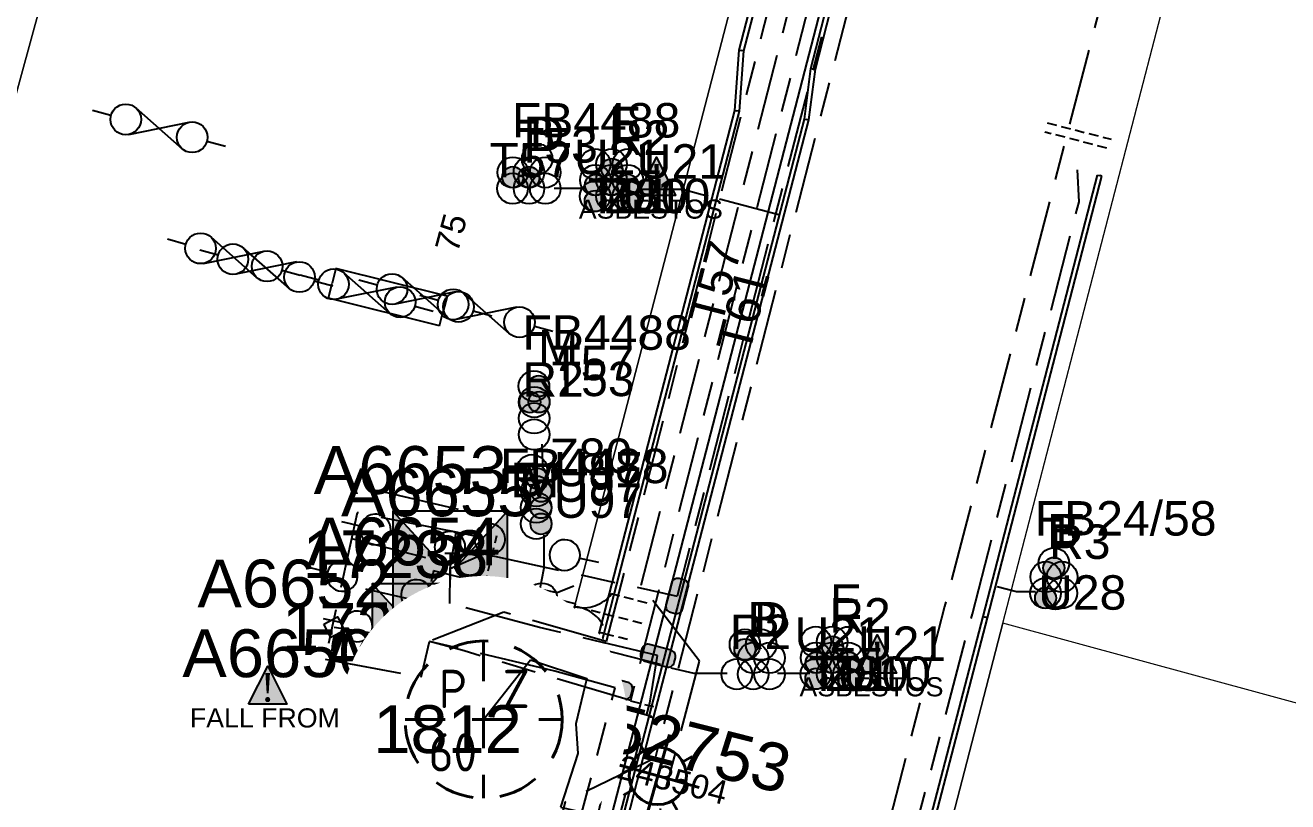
# Model space of a CAD drawing. Header units: metres. Extents: x 313711 to 315840, y 6256069 to 6257554.
# Drawn here: x 315420.9 to 315486.9, y 6256588 to 6256628.6 of the extents above; entities that cross this region are included whole.
import ezdxf
from ezdxf.enums import TextEntityAlignment as Align

# ---------------------------------------------------------------- set-up
doc = ezdxf.new("R2010")
doc.units = ezdxf.units.M
for name, pattern in [('Cable Exist UG', [8.2, 4, -1.2, 1.8, -1.2]), ('Dash', [5, 3, -2]), ('DASHED', [0.75, 0.5, -0.25])]:
    doc.linetypes.add(name, pattern=pattern)
doc.layers.get('0').update_dxf_attribs({"color": 6})
for name, color, linetype in [('_User DUCT CONFIGS', 7, 'Continuous'), ('_User EARTHING', 7, 'Continuous'), ('Duct_SP_EXT', 7, 'Continuous'), ('Equip_HV_EXT', 7, 'Continuous'), ('Equip_LV_EXT', 7, 'Continuous'), ('Equip_SL_EXT', 7, 'Continuous'), ('Equip_SP_SL_EXT', 7, 'Continuous'), ('Mains_HV_EXT', 7, 'Continuous'), ('Mains_LV_EXT', 7, 'Continuous'), ('Mains_SL_EXT', 7, 'Continuous'), ('Services_SP_EXT', 7, 'Continuous'), ('Sub_LV_EXT', 7, 'Continuous'), ('Sub_SP_EXT', 7, 'Continuous'), ('SupportsUG_SP_LV_SL_EXT', 7, 'Continuous'), ('Trench_SP_EXT', 7, 'Continuous')]:
    doc.layers.add(name, color=color, linetype=linetype)
doc.layers.add('Cadastre Land Parcels_SP_EXT', color=9, linetype='Continuous', lineweight=5)
doc.layers.add('Cadastre Roads_SP_EXT', color=9, linetype='Continuous', lineweight=5)
doc.layers.add('UNKNOWN_FEATURES', color=1, linetype='DASHED', plot=False)
doc.styles.add('COLUMN_LABEL', font='arial.ttf')
doc.styles.add('iecARIAL', font='arial.ttf', dxfattribs={"height": 2})
doc.styles.add('iecNAME', font='times.ttf')
doc.styles.add('IESYMBOL1', font='isocp.shx')
doc.styles.add('POLE_LABEL', font='arial.ttf')
doc.styles.add('SLCP_LABEL', font='arial.ttf', dxfattribs={"height": 3.5})
doc.styles.get("Standard").update_dxf_attribs({"font": 'arial.ttf'})
doc.styles.add('SWITCH_LABEL', font='arial.ttf', dxfattribs={"height": 2.5})
doc.linetypes.add('Cable P UG', pattern='A,6,-0.5,["P",Standard,S=1.7,R=0,X=0.5,Y=-1],-2.9', length=9.4)

# ---------------------------------------------------------------- blocks, each defined once
blk = doc.blocks.new('SUB_INDOOR_EXT')
h = blk.add_hatch(color=256)
h.paths.add_polyline_path([(3, 3), (0.24, 0), (3, -3)])
h.paths.add_polyline_path([(-3, -3), (-0.24, 0), (-3, 3)])
at = {"color": 7}
for p, q in [((-0.272, 0.805), (0.272, 0.805)), ((0, 0.805), (0, -0.805)), ((-0.269, -0.805), (0.269, -0.805))]:
    blk.add_line(p, q, dxfattribs=at)
blk.add_line((1.92, -2.256), (1.92, -2.256, 0))
for points in [[(-3, -3), (-0.24, 0), (-3, 3)], [(-3, -3), (3, -3), (3, 3), (-3, 3)], [(3, 3), (0.24, 0), (3, -3)]]:
    blk.add_lwpolyline(points, close=True)
for tag, height, flags, p in [('ASSET_NUM', 2.5, 8, (2, 2)), ('STREET_CODE', 0.2, 9, (1.5, 0)), ('OPERATING_VOLTAGE', 0.2, 9, (1.5, -0.6)), ('CONSTRUCTED_VOLTAGE', 0.2, 9, (1.5, -0.2)), ('NO_PHASES', 0.2, 9, (1.5, -0.4)), ('ORIENTATION', 0.2, 9, (1.5, -0.8)), ('OWNED_BY', 0.2, 9, (1.5, -1)), ('OPERATED_BY', 0.2, 9, (1.5, -1.2)), ('MAINTAINED_BY', 0.2, 9, (1.5, -1.4)), ('SECONDARY_VOLTAGE', 0.2, 9, (1.5, -1.6)), ('STATE', 0.2, 9, (1.5, -1.8)), ('PARENT', 0.2, 9, (1.5, -2)), ('SUBSTATION_TYPE', 0.2, 9, (1.5, -2.2)), ('USAGE', 0.2, 9, (1.5, -2.4)), ('LEGEND', 0.2, 9, (1.5, -2.6)), ('STREETNAME', 0.2, 9, (1.5, -3)), ('SUBURB', 0.2, 9, (1.5, -3.2)), ('LOCATION', 0.2, 9, (1.5, -2.8)), ('NOTES', 0.2, 9, (1.5, -3.4)), ('Z', 0.2, 1, (1.5, -3.6))]:
    blk.add_attdef(tag, text='', height=height, dxfattribs=dict(flags=flags)).set_placement(p, align=Align.MIDDLE_LEFT)
blk = doc.blocks.new('COLUMN_EXT')
blk.add_hatch(color=256).paths.add_polyline_path([(-1.49, 1.48), (-1.49, -1.49), (1.48, -1.49), (1.48, 1.48)])
blk.add_lwpolyline([(-1.49, -1.49), (1.48, -1.49), (1.48, 1.48), (-1.49, 1.48)], close=True)
for tag, height, style, flags, p in [('ASSET_NUM', 2.5, 'COLUMN_LABEL', 8, (2, 2)), ('STRUCTURE_PLANT_NUMBER', 0.2, 'POLE_LABEL', 9, (1.81, 0.03)), ('STREET_CODE', 0.2, 'COLUMN_LABEL', 9, (1.81, -0.2))]:
    blk.add_attdef(tag, text='', height=height, dxfattribs=dict(style=style, flags=flags)).set_placement(p, align=Align.MIDDLE_LEFT)
at = {"flags": 9}
for tag, p in [('COLUMN_TYPE', (1.81, -0.4)), ('OWNED_BY', (1.81, -0.6)), ('STATE', (1.81, -0.8)), ('USAGE', (1.81, -1)), ('LEGEND', (1.81, -1.2)), ('LOCATION', (1.81, -1.4)), ('STREETNAME', (1.81, -1.6)), ('SUBURB', (1.81, -1.8)), ('NOTES', (1.81, -2))]:
    blk.add_attdef(tag, text='', height=0.2, dxfattribs=at).set_placement(p, align=Align.MIDDLE_LEFT)
at = {"flags": 1}
blk.add_attdef('Z', (1.81, -2.35), '', height=0.2, dxfattribs=at)
blk = doc.blocks.new('DUCT_EXT')
blk.add_circle((0, 0.8), 0.8)
at = {"flags": 1}
blk.add_attdef('Z', (0, 0), '', height=0.2, dxfattribs=at)
at = {"flags": 9}
for tag, p in [('DUCT_CODE', (0, 0)), ('XSECT_TYPE', (0, -0.2)), ('STATE', (0, -0.6)), ('FB_REFERENCE', (0, -0.4)), ('NOTES', (0, -0.8))]:
    blk.add_attdef(tag, text='', height=0.2, dxfattribs=at).set_placement(p, align=Align.MIDDLE_LEFT)
blk = doc.blocks.new('SL_LANTERN_EXT')
at = {"lineweight": 40}
for p, q in [((0, 1.968), (0, 6.468)), ((-1.459, 5.676), (-1.061, 5.278)), ((1.458, 5.676), (1.06, 5.278)), ((-2.25, 4.218), (2.25, 4.218)), ((-1.459, 2.759), (-1.061, 3.157)), ((0, 0), (0, 2.721)), ((1.458, 2.759), (1.06, 3.157))]:
    blk.add_line(p, q, dxfattribs=at)
blk.add_circle((0, 4.218), 1.5, dxfattribs=at)
at = {"style": 'iecARIAL', "flags": 8}
blk.add_attdef('ASSET_NUM', (1.5, 1.5), '', height=2.5, dxfattribs=at)
for tag, p, height, flags in [('CONSTRUCTED_VOLTAGE', (0.981, -0.653), 0.2, 9), ('CONTROL_TYPE', (0.981, -0.853), 0.2, 9), ('LANTERN_PURPOSE', (0.981, -1.053), 0.2, 9), ('LANTERN_TYPE', (0.981, -1.253), 0.2, 9), ('NO_PHASES', (0.981, -1.453), 0.2, 9), ('LNUMBER', (2.181, -3.253), 2.5, 8), ('OPERATING_VOLTAGE', (0.981, -1.653), 0.2, 9), ('ORIENTATION', (0.981, -1.853), 0.2, 9), ('OWNED_BY', (0.981, -2.053), 0.2, 9), ('STATE', (0.981, -2.253), 0.2, 9), ('CEXIST', (0.981, -2.653), 0.2, 9), ('USAGE', (0.981, -2.453), 0.2, 9), ('CNEW', (0.981, -2.853), 0.2, 9), ('CNUMBER', (0.981, -3.053), 0.2, 9), ('CREMOVE', (0.981, -3.253), 0.2, 9), ('CREPLACE', (0.981, -3.453), 0.2, 9), ('LKINGHEIGHT', (0.981, -3.653), 0.2, 9), ('LBRACKET', (0.981, -3.853), 0.2, 9), ('LBRACKETVOCAB', (0.981, -4.053), 0.2, 9), ('LCATEGORY', (0.981, -4.253), 0.2, 9), ('LCHARGE1', (0.981, -4.453), 0.2, 9), ('LCHARGE1PERCENT', (0.981, -4.653), 0.2, 9), ('LCHARGE2', (0.981, -4.853), 0.2, 9), ('LCHARGE2PERCENT', (0.981, -5.053), 0.2, 9), ('LCHARGE3', (0.981, -5.253), 0.2, 9), ('LCHARGE3PERCENT', (0.981, -5.453), 0.2, 9), ('LEXIST', (0.981, -5.653), 0.2, 9), ('LLAMP', (0.981, -5.853), 0.2, 9), ('LLAMPVOCAB', (0.981, -6.053), 0.2, 9), ('LMAST', (0.981, -6.253), 0.2, 9), ('LMASTVOCAB', (0.981, -6.453), 0.2, 9), ('LNEW', (0.981, -6.653), 0.2, 9), ('LANTNUMBER', (0.981, -6.853), 0.2, 9), ('LOUTREACH', (0.981, -7.253), 0.2, 9), ('LOUTREACHVOCAB', (0.981, -7.453), 0.2, 9), ('LRATECODE', (0.981, -7.653), 0.2, 9), ('LREMOVE', (0.981, -7.853), 0.2, 9), ('LREPLACE', (0.981, -8.053), 0.2, 9), ('LTYPE', (0.981, -8.253), 0.2, 9), ('LTYPEVOCAB', (0.981, -8.453), 0.2, 9), ('LEGEND', (0.981, -8.653), 0.2, 9), ('STREETNAME', (0.981, -9.253), 0.2, 9), ('LOCATION', (0.981, -8.853), 0.2, 9), ('NOTES', (0.981, -9.053), 0.2, 9), ('SUBURB', (0.981, -9.453), 0.2, 1)]:
    blk.add_attdef(tag, p, '', height=height, dxfattribs=dict(flags=flags))
blk = doc.blocks.new('CCP_EXT')
at = {"flags": 9}
for tag, p in [('OWNED_BY', (0, -1)), ('USAGE', (0, -1.2)), ('LEGEND', (0, -1.4)), ('STATE', (0, -1.8)), ('LIFE_SUPPORT', (0, -1.6)), ('NOTES', (0, -2))]:
    blk.add_attdef(tag, text='', height=0.2, dxfattribs=at).set_placement(p, align=Align.MIDDLE_LEFT)
blk.add_wipeout([(0, 0.566), (0.566, 0), (0, -0.566), (-0.566, 0)])
blk.add_lwpolyline([(-0.566, 0), (0, 0.566), (0.566, 0), (0, -0.566), (-0.566, 0)])
at = {"flags": 1}
blk.add_attdef('Z', (0, 0), '', height=0.2, dxfattribs=at)
at = {"flags": 9}
for tag, p in [('CCP_TYPE', (0, 0)), ('OPERATING_VOLTAGE', (0, -0.6)), ('CONSTRUCTED_VOLTAGE', (0, -0.2)), ('NO_PHASES', (0, -0.4)), ('ORIENTATION', (0, -0.8))]:
    blk.add_attdef(tag, text='', height=0.2, dxfattribs=at).set_placement(p, align=Align.MIDDLE_LEFT)
blk = doc.blocks.new('HV_STJ_EXT')
h = blk.add_hatch(color=256)
edge = h.paths.add_edge_path()
edge.add_ellipse((-0.586, 0.131), major_axis=(0.226, 0.226), ratio=1, start_angle=44.99996, end_angle=135)
edge.add_line((-0.906, 0.131), (-0.906, -0.131))
edge.add_ellipse((-0.586, -0.131), major_axis=(0.226, 0.226), ratio=1, start_angle=134.99996, end_angle=225)
edge.add_line((-0.586, -0.451), (0.586, -0.451))
edge.add_ellipse((0.586, -0.131), major_axis=(-0.226, 0.226), ratio=1, start_angle=134.99996, end_angle=225)
edge.add_line((0.906, -0.131), (0.906, 0.131))
edge.add_ellipse((0.586, 0.131), major_axis=(-0.226, 0.226), ratio=1, start_angle=224.99996, end_angle=315)
edge.add_line((0.586, 0.451), (-0.586, 0.451))
blk.add_lwpolyline([(-0.906, 0.131), (-0.906, -0.131, 0.414214), (-0.586, -0.451), (0.586, -0.451, 0.414214), (0.906, -0.131), (0.906, 0.131, 0.414214), (0.586, 0.451), (-0.586, 0.451, 0.414214)], format="xyb", close=True)
for tag, flags, p in [('ORIENTATION', 9, (1.5, 0)), ('USAGE', 9, (1.5, -0.2)), ('LEGEND', 9, (1.5, -0.4)), ('NOTES', 9, (1.5, -0.6)), ('Z', 1, (1.5, -0.8))]:
    blk.add_attdef(tag, text='', height=0.2, dxfattribs=dict(flags=flags)).set_placement(p, align=Align.MIDDLE_LEFT)
blk = doc.blocks.new('WARNING_FEATURE_EXT')
h = blk.add_hatch(color=2)
h.dxf.hatch_style = 1
h.paths.add_polyline_path([(0.001, 1.995), (-0.994, -0.001), (0.997, -0.001)])
at = {"color": 18, "true_color": 0x000000}
blk.add_lwpolyline([(-0.994, -0.001), (0.001, 1.995), (0.997, -0.001)], close=True, dxfattribs=at)
at = {"color": 18, "true_color": 0x000000, "insert": (0.001, 0.872), "char_height": 1.5, "attachment_point": 5, "line_spacing_factor": 1.5, "style": 'iecNAME'}
blk.add_mtext_dynamic_manual_height_columns('!', width=1.5, gutter_width=4, heights=[0], dxfattribs=at)
at = {"color": 2, "flags": 1}
for tag, p in [('STATE', (1.191, 2.008)), ('HAZMAT_ID', (1.191, 0.723))]:
    blk.add_attdef(tag, p, '', height=0.8, dxfattribs=at)
at = {"color": 2}
blk.add_attdef('WARNING_TYPE', text='', height=1, dxfattribs=at).set_placement((-4.067, -1.217), (4.875, -1.217), align=Align.ALIGNED)
at = {"color": 2, "flags": 1}
blk.add_attdef('WARNING_DESC', text='', height=0.8, dxfattribs=at).set_placement((1.191, -0.562), align=Align.MIDDLE_CENTER)
blk = doc.blocks.new('LV_UG_DFUSE_CLOSED_EXT')
for points in [[(5.04, 0.726), (2.156, -0.717)], [(5.049, -0.707), (2.156, 0.717)], [(1, 0), (0, 0)], [(6.2, 0.013), (7.2, 0.013)]]:
    blk.add_lwpolyline(points)
for centre in [(1.8, 0), (5.4, 0.011)]:
    blk.add_circle(centre, 0.8)
at = {"flags": 9}
for tag, p in [('ACTUAL_STATUS', (0, 0)), ('OPERATING_VOLTAGE', (0, -0.6)), ('CONSTRUCTED_VOLTAGE', (0, -0.2)), ('NO_PHASES', (0, -0.4)), ('ORIENTATION', (0, -0.8)), ('STATE', (0, -1)), ('SWITCH_TYPE', (0, -1.2)), ('USAGE', (0, -1.4)), ('NOTES', (0, -1.6))]:
    blk.add_attdef(tag, text='', height=0.2, dxfattribs=at).set_placement(p, align=Align.MIDDLE_LEFT)
at = {"flags": 1}
blk.add_attdef('Z', (0, 0), '', height=0.2, dxfattribs=at)
blk = doc.blocks.new('LV_UG_DFUSE_OPEN_EXT')
for points in [[(1, 0), (0, 0)], [(6.2, 0.013), (7.2, 0.013)]]:
    blk.add_lwpolyline(points)
for centre in [(1.8, 0), (5.4, 0.011)]:
    blk.add_circle(centre, 0.8)
at = {"flags": 9}
for tag, p in [('ACTUAL_STATUS', (0, 0)), ('OPERATING_VOLTAGE', (0, -0.6)), ('CONSTRUCTED_VOLTAGE', (0, -0.2)), ('NO_PHASES', (0, -0.4)), ('ORIENTATION', (0, -0.8)), ('STATE', (0, -1)), ('SWITCH_TYPE', (0, -1.2)), ('USAGE', (0, -1.4)), ('NOTES', (0, -1.6))]:
    blk.add_attdef(tag, text='', height=0.2, dxfattribs=at).set_placement(p, align=Align.MIDDLE_LEFT)
at = {"flags": 1}
blk.add_attdef('Z', (0, 0), '', height=0.2, dxfattribs=at)
blk = doc.blocks.new('SWG_HOLEC_SU_EXT')
blk.add_line((1.8, -2), (5.8, -2))
for points in [[(1.8, -0.8, 1), (1.8, 0.8, 1)], [(5.8, -0.8, 1), (5.8, 0.8, 1)]]:
    blk.add_lwpolyline(points, format="xyb", close=True)
for points in [[(1, 0), (0, 0)], [(6.6, 0), (7.6, 0)]]:
    blk.add_lwpolyline(points)
at = {"style": 'SWITCH_LABEL', "flags": 8}
blk.add_attdef('ASSET_NUM', text='', height=2.5, rotation=179.95437, dxfattribs=at).set_placement((-2.4, 0), align=Align.MIDDLE_LEFT)
at = {"flags": 1}
blk.add_attdef('Z', (0, 0), '', height=0.2, dxfattribs=at)
at = {"flags": 9}
for tag, p in [('ACTUAL_STATUS', (0, -0.4)), ('CONSTRUCTED_VOLTAGE', (0, -0.6)), ('OPERATING_VOLTAGE', (0, -1)), ('ORIENTATION', (0, -1.2)), ('OWNED_BY', (0, -1.4)), ('NO_PHASES', (0, -0.8)), ('STATE', (0, -1.8)), ('SWITCH_TYPE', (0, -2)), ('PARENT', (0, -1.6)), ('STREETNAME', (0, -2.6)), ('USAGE', (0, -2.2)), ('LOCATION', (0, -2.4)), ('SUBURB', (0, -2.8)), ('NOTES', (0, -3))]:
    blk.add_attdef(tag, text='', height=0.2, dxfattribs=at).set_placement(p, align=Align.MIDDLE_LEFT)
at = {"style": 'SWITCH_LABEL', "flags": 9}
blk.add_attdef('STREET_CODE', text='', height=0.2, dxfattribs=at).set_placement((0, -0.2), align=Align.MIDDLE_LEFT)
blk = doc.blocks.new('CABLE_LARGE_EXT')
h = blk.add_hatch(color=256)
edge = h.paths.add_edge_path()
edge.add_arc((0, 0.55), 0.55, 0, 360)
blk.add_circle((0, 0.55), 0.55)
at = {"flags": 1}
blk.add_attdef('Z', (0, 0), '', height=0.2, dxfattribs=at)
at = {"flags": 9}
for tag, p in [('COND_CODE', (0, 0)), ('XSECT_SIZE', (0, -0.6)), ('STATE', (0, -0.4)), ('FB_REFERENCE', (0, -0.2)), ('NOTES', (0, -0.8))]:
    blk.add_attdef(tag, text='', height=0.2, dxfattribs=at).set_placement(p, align=Align.MIDDLE_LEFT)
blk = doc.blocks.new('SLCP_ZELL_EXT')
blk.add_wipeout([(-0.236, 7.5), (-0.706, 7.47), (-1.174, 7.411), (-1.637, 7.323), (-2.093, 7.206), (-2.542, 7.06), (-2.98, 6.887), (-3.407, 6.686), (-3.82, 6.459), (-4.218, 6.206), (-4.599, 5.929), (-4.962, 5.629), (-5.306, 5.306), (-5.629, 4.962), (-5.929, 4.599), (-6.206, 4.218), (-6.459, 3.82), (-6.686, 3.407), (-6.887, 2.98), (-7.06, 2.542), (-7.206, 2.093), (-7.323, 1.637), (-7.411, 1.174), (-7.47, 0.706), (-7.5, 0.236), (-7.5, -0.236), (-7.47, -0.706), (-7.411, -1.174), (-7.323, -1.637), (-7.206, -2.093), (-7.06, -2.542), (-6.887, -2.98), (-6.686, -3.407), (-6.459, -3.82), (-6.206, -4.218), (-5.929, -4.599), (-5.629, -4.962), (-5.306, -5.306), (-4.962, -5.629), (-4.599, -5.929), (-4.218, -6.206), (-3.82, -6.459), (-3.407, -6.686), (-2.98, -6.887), (-2.542, -7.06), (-2.093, -7.206), (-1.637, -7.323), (-1.174, -7.411), (-0.706, -7.47), (-0.236, -7.5), (0.236, -7.5), (0.706, -7.47), (1.174, -7.411), (1.637, -7.323), (2.093, -7.206), (2.542, -7.06), (2.98, -6.887), (3.407, -6.686), (3.82, -6.459), (4.218, -6.206), (4.599, -5.929), (4.962, -5.629), (5.306, -5.306), (5.629, -4.962), (5.929, -4.599), (6.206, -4.218), (6.459, -3.82), (6.686, -3.407), (6.887, -2.98), (7.06, -2.542), (7.206, -2.093), (7.323, -1.637), (7.411, -1.174), (7.47, -0.706), (7.5, -0.236), (7.5, 0.236), (7.47, 0.706), (7.411, 1.174), (7.323, 1.637), (7.206, 2.093), (7.06, 2.542), (6.887, 2.98), (6.686, 3.407), (6.459, 3.82), (6.206, 4.218), (5.929, 4.599), (5.629, 4.962), (5.306, 5.306), (4.962, 5.629), (4.599, 5.929), (4.218, 6.206), (3.82, 6.459), (3.407, 6.686), (2.98, 6.887), (2.542, 7.06), (2.093, 7.206), (1.637, 7.323), (1.174, 7.411), (0.706, 7.47), (0.236, 7.5)])
at = {"linetype": 'Dash', "lineweight": 40, "ltscale": 0.7}
for p, q in [((0, 4.109), (0, -4.109)), ((-4.109, 0), (4.109, 0))]:
    blk.add_line(p, q, dxfattribs=at)
blk.add_circle((0, 0), 4.109, dxfattribs=at)
at = {"lineweight": 40, "style": 'IESYMBOL1'}
for s, p in [('P', (-1.604, 0)), ('Z', (1.702, 0)), ('60', (-1.612, -3.312))]:
    blk.add_text(s, height=2, dxfattribs=at).set_placement(p, align=Align.BOTTOM_CENTER)
at = {"style": 'SLCP_LABEL'}
for tag, height, flags, p in [('ASSET_NUM', 2.5, 8, (2, 2)), ('STREET_CODE', 0.2, 9, (0, -0.2))]:
    blk.add_attdef(tag, text='', height=height, dxfattribs=dict(at, flags=flags)).set_placement(p, align=Align.MIDDLE_LEFT)
at = {"flags": 1}
blk.add_attdef('Z', (0, 0), '', height=0.2, dxfattribs=at)
at = {"flags": 9}
for tag, p in [('CONSTRUCTED_VOLTAGE', (0, -0.4)), ('CONTROL_TYPE', (0, -0.6)), ('OPERATING_VOLTAGE', (0, -1)), ('ORIENTATION', (0, -1.2)), ('OWNED_BY', (0, -1.4)), ('NO_PHASES', (0, -0.8)), ('STATE', (0, -2)), ('USAGE', (0, -1.6)), ('LOCATION', (0, -1.8)), ('NOTES', (0, -2.2))]:
    blk.add_attdef(tag, text='', height=0.2, dxfattribs=at).set_placement(p, align=Align.MIDDLE_LEFT)

msp = doc.modelspace()

# ---------------------------------------------------------------- linework, layer by layer
at = {"layer": '_User DUCT CONFIGS'}
for points in [[(315448.582, 6256620.093), (315450.242, 6256620.093)], [(315451.598, 6256618.798), (315451.588, 6256619.712)], [(315452.986, 6256620.031), (315455.318, 6256620.031), (315456.632, 6256619.663)], [(315457.226, 6256619.536), (315460.34, 6256618.716)], [(315447.949, 6256606.714), (315447.978, 6256605.654)], [(315448.056, 6256601.95), (315448.056, 6256600.226), (315447.81, 6256598.98)], [(315473.745, 6256598.985), (315472.756, 6256598.985), (315471.741, 6256599.243)], [(315447.708, 6256598.507), (315446.745, 6256594.512)], [(315454.14, 6256595.188), (315451.016, 6256595.997)], [(315457.636, 6256594.723), (315455.908, 6256594.723), (315454.697, 6256594.999)], [(315461.948, 6256594.713), (315460.272, 6256594.713)], [(315463.136, 6256593.832), (315463.126, 6256594.745)], [(315443.525, 6256589.985), (315445.972, 6256589.985), (315448.83, 6256589.267)]]:
    msp.add_lwpolyline(points, dxfattribs=at)
at = {"layer": 'Cadastre Land Parcels_SP_EXT', "linetype": 'Continuous'}
for points in [[(315428.522, 6256654.502), (315412.158, 6256658.794), (315401.137, 6256618.493), (315417.526, 6256614.376), (315428.522, 6256654.502)], [(315442.179, 6256650.915), (315428.522, 6256654.502), (315417.526, 6256614.376), (315408.258, 6256580.572), (315436.874, 6256573.379), (315440.059, 6256573.47), (315442.785, 6256575.117), (315444.347, 6256577.892), (315461.102, 6256642.161), (315458.486, 6256646.632), (315442.179, 6256650.915)], [(315516.738, 6256585.189), (315508.715, 6256587.372), (315506.676, 6256587.927), (315472.047, 6256597.351), (315481.676, 6256634.449), (315483.207, 6256637.15), (315485.886, 6256638.721), (315488.991, 6256638.739), (315526.411, 6256628.936), (315516.738, 6256585.189)], [(315523.169, 6256538.042), (315503.123, 6256543.903), (315508.54, 6256564.792), (315503.217, 6256566.172), (315508.715, 6256587.372), (315506.676, 6256587.927), (315472.047, 6256597.351), (315466.171, 6256574.692), (315460.565, 6256553.075), (315497.638, 6256544.327), (315497.114, 6256542.108), (315522.335, 6256534.735), (315523.169, 6256538.042)]]:
    msp.add_lwpolyline(points, close=True, dxfattribs=at)
at = {"layer": 'Cadastre Roads_SP_EXT', "linetype": 'Continuous'}
msp.add_lwpolyline([(315466.171, 6256574.692), (315472.047, 6256597.351), (315481.676, 6256634.449), (315483.207, 6256637.15), (315485.886, 6256638.721), (315474.308, 6256642.035), (315458.486, 6256646.632), (315461.102, 6256642.161), (315444.347, 6256577.892)], dxfattribs=at)
at = {"layer": 'Duct_SP_EXT'}
for p, q in [((315462.014, 6256626.346), (315466.59, 6256644.188)), ((315462.25, 6256626.3), (315466.823, 6256644.129)), ((315462.182, 6256642.427), (315458.241, 6256627.296)), ((315462.415, 6256642.367), (315458.479, 6256627.257)), ((315458.241, 6256627.296), (315458.014, 6256624.147)), ((315458.241, 6256627.296), (315458.36, 6256627.277)), ((315458.479, 6256627.257), (315458.252, 6256624.108)), ((315458.479, 6256627.257), (315458.36, 6256627.277)), ((315461.674, 6256623.697), (315462.014, 6256626.346)), ((315462.014, 6256626.346), (315462.132, 6256626.323)), ((315462.25, 6256626.3), (315462.132, 6256626.323)), ((315461.91, 6256623.651), (315462.25, 6256626.3)), ((315458.014, 6256624.147), (315451.467, 6256598.905)), ((315458.252, 6256624.108), (315451.699, 6256598.844)), ((315453.555, 6256592.474), (315461.674, 6256623.697)), ((315458.014, 6256624.147), (315458.133, 6256624.128)), ((315458.252, 6256624.108), (315458.133, 6256624.128)), ((315461.674, 6256623.697), (315461.792, 6256623.674)), ((315461.91, 6256623.651), (315461.792, 6256623.674)), ((315453.787, 6256592.413), (315461.91, 6256623.651)), ((315471.015, 6256597.697), (315476.992, 6256620.772)), ((315471.247, 6256597.636), (315477.224, 6256620.712)), ((315476.992, 6256620.772), (315477.108, 6256620.742)), ((315477.224, 6256620.712), (315477.108, 6256620.742)), ((315444.949, 6256599.29), (315444.978, 6256599.407)), ((315449.636, 6256598.126), (315444.949, 6256599.29)), ((315445.007, 6256599.523), (315444.978, 6256599.407)), ((315449.694, 6256598.359), (315445.007, 6256599.523)), ((315451.467, 6256598.904), (315450.944, 6256596.874)), ((315451.699, 6256598.845), (315451.176, 6256596.814)), ((315451.467, 6256598.905), (315451.583, 6256598.874)), ((315451.467, 6256598.904), (315451.583, 6256598.874)), ((315451.699, 6256598.844), (315451.583, 6256598.874)), ((315451.699, 6256598.845), (315451.583, 6256598.874)), ((315449.636, 6256598.126), (315449.665, 6256598.243)), ((315449.694, 6256598.359), (315449.665, 6256598.243)), ((315464.906, 6256574.33), (315471.015, 6256597.697)), ((315465.138, 6256574.27), (315471.247, 6256597.636)), ((315471.015, 6256597.697), (315471.015, 6256597.697)), ((315471.015, 6256597.697), (315471.131, 6256597.666)), ((315471.015, 6256597.697), (315471.131, 6256597.666)), ((315471.247, 6256597.636), (315471.131, 6256597.666)), ((315471.247, 6256597.636), (315471.131, 6256597.666)), ((315471.247, 6256597.636), (315471.247, 6256597.636)), ((315450.944, 6256596.875), (315450.4, 6256594.764)), ((315451.176, 6256596.815), (315450.632, 6256594.704)), ((315450.944, 6256596.875), (315451.06, 6256596.845)), ((315450.944, 6256596.874), (315451.06, 6256596.844)), ((315451.176, 6256596.815), (315451.06, 6256596.845)), ((315451.176, 6256596.814), (315451.06, 6256596.844)), ((315443.884, 6256594.926), (315443.913, 6256595.042)), ((315448.482, 6256593.771), (315443.884, 6256594.926)), ((315443.943, 6256595.159), (315443.913, 6256595.042)), ((315448.54, 6256594.003), (315443.943, 6256595.159)), ((315450.4, 6256594.764), (315449.37, 6256590.769)), ((315450.632, 6256594.704), (315449.603, 6256590.709)), ((315450.4, 6256594.764), (315450.516, 6256594.734)), ((315450.4, 6256594.764), (315450.516, 6256594.734)), ((315450.632, 6256594.704), (315450.516, 6256594.734)), ((315450.632, 6256594.704), (315450.516, 6256594.734)), ((315448.54, 6256594.003), (315448.511, 6256593.887)), ((315448.482, 6256593.771), (315448.511, 6256593.887)), ((315452.165, 6256587.1), (315453.555, 6256592.473)), ((315452.397, 6256587.04), (315453.787, 6256592.413)), ((315453.555, 6256592.474), (315453.671, 6256592.443)), ((315453.555, 6256592.473), (315453.671, 6256592.443)), ((315453.787, 6256592.413), (315453.671, 6256592.443)), ((315453.787, 6256592.413), (315453.671, 6256592.443)), ((315449.37, 6256590.769), (315448.63, 6256587.899)), ((315449.603, 6256590.709), (315448.863, 6256587.839)), ((315449.37, 6256590.769), (315449.486, 6256590.739)), ((315449.37, 6256590.769), (315449.486, 6256590.739)), ((315449.603, 6256590.709), (315449.486, 6256590.739)), ((315449.603, 6256590.709), (315449.486, 6256590.739))]:
    msp.add_line(p, q, dxfattribs=at)
at = {"layer": 'Mains_HV_EXT', "linetype": 'Cable Exist UG'}
for points in [[(315495.466, 6256791.798), (315497.736, 6256790.527), (315499.691, 6256788.782), (315500.926, 6256787.022), (315503.032, 6256781.533), (315502.471, 6256778.341), (315473.166, 6256667.473), (315465.903, 6256640.979), (315455.015, 6256598.77)], [(315479.205, 6256637.579), (315478.592, 6256635.245), (315469.003, 6256598.223), (315459.914, 6256562.906)]]:
    msp.add_lwpolyline(points, dxfattribs=at)
at = {"layer": 'Mains_HV_EXT', "linetype": 'Cable P UG'}
msp.add_lwpolyline([(315443.739, 6256594.8), (315452.031, 6256592.569), (315452.031, 6256592.569), (315448.467, 6256576.608), (315444.19, 6256570.18)], dxfattribs=at)
at = {"layer": 'Mains_SL_EXT', "linetype": 'Cable Exist UG'}
msp.add_lwpolyline([(315461.951, 6256567.493), (315462.758, 6256568.795), (315470.453, 6256597.84), (315476.028, 6256619.366), (315475.946, 6256621.043)], dxfattribs=at)
at = {"layer": 'Sub_LV_EXT'}
for p, q in [((315437.181, 6256615.892), (315436.987, 6256615.116)), ((315442.985, 6256614.439), (315437.181, 6256615.892)), ((315436.792, 6256614.339), (315436.987, 6256615.116)), ((315442.985, 6256614.439), (315442.791, 6256613.663)), ((315442.596, 6256612.887), (315436.792, 6256614.339)), ((315442.596, 6256612.887), (315442.791, 6256613.663))]:
    msp.add_line(p, q, dxfattribs=at)
at = {"layer": 'Trench_SP_EXT', "linetype": 'Cable Exist UG'}
for points in [[(315444.982, 6256599.422), (315442.274, 6256600.093), (315442.15, 6256599.517)], [(315443.918, 6256595.061), (315441.299, 6256595.649), (315441.38, 6256596.31)], [(315449.836, 6256592.097), (315450.181, 6256593.436), (315448.511, 6256593.887)], [(315450.181, 6256593.436), (315453.683, 6256592.49)], [(315452.27, 6256587.028), (315448.746, 6256587.869), (315448.802, 6256588.086)]]:
    msp.add_lwpolyline(points, dxfattribs=at)
for points in [[(315449.657, 6256598.214, 0.301132), (315451.583, 6256598.875)], [(315449.653, 6256598.199, -0.266161), (315451.158, 6256597.225)]]:
    msp.add_lwpolyline(points, format="xyb", dxfattribs=at)
at = {"layer": 'UNKNOWN_FEATURES'}
for points in [[(315477.481, 6256622.181), (315474.242, 6256623.02)], [(315474.367, 6256623.504), (315477.703, 6256622.64)], [(315438.238, 6256594.2), (315443.366, 6256592.799), (315445.595, 6256601.939)], [(315453.453, 6256598.396), (315451.584, 6256598.878)], [(315453.178, 6256597.331), (315449.663, 6256598.237)], [(315452.429, 6256596.492), (315451.06, 6256596.844)], [(315451.901, 6256594.356), (315450.511, 6256594.714)], [(315453.807, 6256592.972), (315448.631, 6256594.234), (315447.789, 6256594.439)], [(315451.442, 6256592.803), (315450.039, 6256593.165), (315449.767, 6256593.235), (315449.597, 6256593.567), (315448.469, 6256593.858)], [(315451.253, 6256591.734), (315449.837, 6256592.1)]]:
    msp.add_lwpolyline(points, dxfattribs=at)

# ---------------------------------------------------------------- block references
at = {"layer": '_User DUCT CONFIGS'}
for name, p in [('DUCT_EXT', (315447.696, 6256620.809)), ('DUCT_EXT', (315446.424, 6256620.112)), ('DUCT_EXT', (315447.271, 6256620.113)), ('DUCT_EXT', (315448.125, 6256620.112)), ('DUCT_EXT', (315450.728, 6256620.539)), ('DUCT_EXT', (315451.584, 6256620.537)), ('DUCT_EXT', (315452.437, 6256620.536)), ('CABLE_LARGE_EXT', (315446.424, 6256620.112)), ('CABLE_LARGE_EXT', (315447.271, 6256620.113)), ('DUCT_EXT', (315450.741, 6256619.71)), ('DUCT_EXT', (315451.588, 6256619.712)), ('CABLE_LARGE_EXT', (315451.609, 6256620.536)), ('DUCT_EXT', (315452.442, 6256619.71)), ('DUCT_EXT', (315446.416, 6256619.265)), ('DUCT_EXT', (315447.272, 6256619.263)), ('DUCT_EXT', (315448.125, 6256619.262)), ('DUCT_EXT', (315450.733, 6256618.864)), ('CABLE_LARGE_EXT', (315450.749, 6256619.708)), ('DUCT_EXT', (315451.589, 6256618.861)), ('CABLE_LARGE_EXT', (315451.588, 6256619.712)), ('DUCT_EXT', (315452.442, 6256618.86)), ('CABLE_LARGE_EXT', (315452.442, 6256619.71)), ('CABLE_LARGE_EXT', (315450.733, 6256618.864)), ('CABLE_LARGE_EXT', (315452.442, 6256618.86)), ('CABLE_LARGE_EXT', (315474.712, 6256599.69)), ('CABLE_LARGE_EXT', (315474.279, 6256598.117)), ('DUCT_EXT', (315458.564, 6256595.433)), ('DUCT_EXT', (315459.414, 6256595.432)), ('DUCT_EXT', (315462.265, 6256595.572)), ('DUCT_EXT', (315463.122, 6256595.57)), ('CABLE_LARGE_EXT', (315463.146, 6256595.569)), ('DUCT_EXT', (315463.974, 6256595.569)), ('CABLE_LARGE_EXT', (315458.563, 6256595.433)), ('DUCT_EXT', (315458.99, 6256594.737)), ('DUCT_EXT', (315459.844, 6256594.735)), ('DUCT_EXT', (315462.279, 6256594.744)), ('DUCT_EXT', (315463.126, 6256594.745)), ('DUCT_EXT', (315463.98, 6256594.743)), ('DUCT_EXT', (315458.134, 6256593.889)), ('DUCT_EXT', (315458.99, 6256593.887)), ('DUCT_EXT', (315459.843, 6256593.886)), ('DUCT_EXT', (315462.271, 6256593.897)), ('CABLE_LARGE_EXT', (315462.286, 6256594.741)), ('DUCT_EXT', (315463.127, 6256593.895)), ('CABLE_LARGE_EXT', (315463.126, 6256594.745)), ('DUCT_EXT', (315463.98, 6256593.894)), ('CABLE_LARGE_EXT', (315463.98, 6256594.743)), ('CABLE_LARGE_EXT', (315462.271, 6256593.897)), ('CABLE_LARGE_EXT', (315463.98, 6256593.894)), ('DUCT_EXT', (315441.832, 6256590.695)), ('DUCT_EXT', (315442.683, 6256590.695)), ('DUCT_EXT', (315441.412, 6256589.998)), ('CABLE_LARGE_EXT', (315441.836, 6256590.706)), ('DUCT_EXT', (315442.259, 6256590)), ('CABLE_LARGE_EXT', (315442.685, 6256590.704)), ('DUCT_EXT', (315443.112, 6256589.998)), ('DUCT_EXT', (315441.403, 6256589.152)), ('DUCT_EXT', (315442.259, 6256589.149)), ('DUCT_EXT', (315443.112, 6256589.148)), ('CABLE_LARGE_EXT', (315441.407, 6256589.162)), ('CABLE_LARGE_EXT', (315442.263, 6256589.16))]:
    msp.add_blockref(name, p, dxfattribs=at)
for name, p, rotation in [('DUCT_EXT', (315448.33, 6256609.74), 89.74897637164274), ('CABLE_LARGE_EXT', (315448.33, 6256609.74), 89.74897637164274), ('DUCT_EXT', (315448.347, 6256608.905), 89.74897637164274), ('CABLE_LARGE_EXT', (315447.869, 6256608.9), 89.74897637164274), ('CABLE_LARGE_EXT', (315448.347, 6256608.905), 89.74897637164274), ('DUCT_EXT', (315448.343, 6256608.055), 89.74897637164274), ('DUCT_EXT', (315448.339, 6256607.205), 89.74897637164274), ('DUCT_EXT', (315448.228, 6256605.356), 89.74897637164274), ('DUCT_EXT', (315448.248, 6256604.906), 89.74897637164274), ('CABLE_LARGE_EXT', (315448.248, 6256604.906), 89.74897637164274), ('DUCT_EXT', (315448.456, 6256604.239), 89.74897637164274), ('CABLE_LARGE_EXT', (315448.456, 6256604.239), 89.97933844377877), ('DUCT_EXT', (315448.453, 6256603.389), 89.74897637164274), ('CABLE_LARGE_EXT', (315448.445, 6256603.384), 89.74897637164274), ('DUCT_EXT', (315448.449, 6256602.539), 89.74897637164274), ('CABLE_LARGE_EXT', (315448.449, 6256602.539), 89.74897637164274), ('DUCT_EXT', (315474.712, 6256599.69), 359.9280103208017), ('DUCT_EXT', (315474.288, 6256598.969), 359.9093137262316), ('DUCT_EXT', (315475.14, 6256598.968), 359.9093137262316), ('DUCT_EXT', (315474.279, 6256598.118), 359.9093137262316), ('DUCT_EXT', (315475.128, 6256598.117), 359.9093137262316)]:
    msp.add_blockref(name, p, dxfattribs=dict(at, rotation=rotation))
at = {"layer": '_User EARTHING'}
ref = msp.add_blockref('WARNING_FEATURE_EXT', (315453.942, 6256619.71), dxfattribs=at)
ref.add_attrib('WARNING_TYPE', 'ASBESTOS', (315449.876, 6256618.493), dxfattribs={"layer": '0', "color": 2, "height": 1})
ref = msp.add_blockref('WARNING_FEATURE_EXT', (315465.48, 6256594.743), dxfattribs=at)
ref.add_attrib('WARNING_TYPE', 'ASBESTOS', (315461.413, 6256593.526), dxfattribs={"layer": '0', "color": 2, "height": 1})
ref = msp.add_blockref('WARNING_FEATURE_EXT', (315433.609, 6256593.117), dxfattribs=at)
ref.add_attrib('WARNING_TYPE', 'FALL FROM HEIGHT', (315429.543, 6256591.9), dxfattribs={"layer": '0', "color": 2, "height": 1})
at = {"layer": 'Equip_HV_EXT'}
ref = msp.add_blockref('SWG_HOLEC_SU_EXT', (315443.463, 6256602.106), dxfattribs=dict(at, rotation=348.1322683174168))
ref.add_attrib('ASSET_NUM', 'A6653', dxfattribs={"layer": '0', "height": 2.5, "style": 'SWITCH_LABEL'}).set_placement((315441.064, 6256603.356), align=Align.BOTTOM_CENTER)
ref = msp.add_blockref('SWG_HOLEC_SU_EXT', (315444.893, 6256600.939), dxfattribs=dict(at, rotation=166.9940128171114))
ref.add_attrib('ASSET_NUM', 'A6655', dxfattribs={"layer": '0', "height": 2.5, "style": 'SWITCH_LABEL'}).set_placement((315442.494, 6256602.189), align=Align.BOTTOM_CENTER)
for p, rotation in [((315455.015, 6256598.77), 75.54230578172098), ((315454.017, 6256595.65), 164.9624375873935), ((315451.771, 6256593.966), 165.0590840592744)]:
    msp.add_blockref('HV_STJ_EXT', p, dxfattribs=dict(at, rotation=rotation))
at = {"layer": 'Equip_LV_EXT'}
for name, p, rotation in [('LV_UG_DFUSE_CLOSED_EXT', (315431.401, 6256622.273), 164.7674505214011), ('LV_UG_DFUSE_CLOSED_EXT', (315435.315, 6256615.533), 164.7674505214011), ('LV_UG_DFUSE_CLOSED_EXT', (315435.315, 6256615.533), 164.7674505214011), ('LV_UG_DFUSE_CLOSED_EXT', (315430.056, 6256616.845), 344.839800389624), ('LV_UG_DFUSE_CLOSED_EXT', (315430.056, 6256616.845), 344.839800389624), ('LV_UG_DFUSE_CLOSED_EXT', (315435.315, 6256615.533), 344.839800389624), ('LV_UG_DFUSE_CLOSED_EXT', (315435.315, 6256615.533), 344.839800389624), ('LV_UG_DFUSE_CLOSED_EXT', (315438.373, 6256615.283), 344.839800389624), ('LV_UG_DFUSE_CLOSED_EXT', (315441.566, 6256614.484), 344.839800389624), ('LV_UG_DFUSE_OPEN_EXT', (315442.922, 6256596.673), 21.35590467217632), ('LV_UG_DFUSE_CLOSED_EXT', (315442.931, 6256596.169), 344.3495720755831), ('LV_UG_DFUSE_CLOSED_EXT', (315442.505, 6256595.678), 304.1464589471852)]:
    msp.add_blockref(name, p, dxfattribs=dict(at, rotation=rotation))
at = {"layer": 'Equip_SP_SL_EXT'}
ref = msp.add_blockref('SL_LANTERN_EXT', (315449.943, 6256590.504), dxfattribs=dict(at, rotation=254.3918099991377))
ref.add_attrib('ASSET_NUM', '52753', dxfattribs={"layer": '0', "height": 2.5, "rotation": 345.87512, "style": 'iecARIAL'}).set_placement((315451.443, 6256592.004), align=Align.MIDDLE_LEFT)
at = {"layer": 'Sub_SP_EXT'}
ref = msp.add_blockref('SUB_INDOOR_EXT', (315443.148, 6256600.206), dxfattribs=at)
ref.add_attrib('ASSET_NUM', '17238', dxfattribs={"layer": '0', "height": 2.5}).set_placement((315445.148, 6256600.956), align=Align.MIDDLE_RIGHT)
ref = msp.add_blockref('SUB_INDOOR_EXT', (315442.072, 6256596.4), dxfattribs=at)
ref.add_attrib('ASSET_NUM', '17238', dxfattribs={"layer": '0', "height": 2.5}).set_placement((315444.072, 6256597.15), align=Align.MIDDLE_RIGHT)
at = {"layer": 'SupportsUG_SP_LV_SL_EXT'}
ref = msp.add_blockref('COLUMN_EXT', (315449.943, 6256590.504), dxfattribs=dict(at, xscale=0.5, yscale=0.5, zscale=0.5, rotation=254.3918099991377))
ref.add_attrib('ASSET_NUM', '243504', dxfattribs={"layer": '0', "height": 1.25, "rotation": 345.87512, "style": 'COLUMN_LABEL'}).set_placement((315452.113, 6256590.483), align=Align.TOP_LEFT)

# ---------------------------------------------------------------- texts
at = {"layer": '_User DUCT CONFIGS'}
for s, p in [('FB4488', (315446.38, 6256622.735)), ('E', (315451.465, 6256622.542)), ('B', (315446.977, 6256622.031)), ('D', (315447.316, 6256622.031)), ('T53', (315446.538, 6256621.424)), ('R2', (315451.433, 6256621.826)), ('T57', (315445.207, 6256620.646)), ('U21', (315449.618, 6256620.822)), ('U21', (315452.904, 6256620.584)), ('T61', (315450.359, 6256618.778)), ('Z80', (315451.229, 6256618.778)), ('U10', (315452.134, 6256618.784)), ('FB4488', (315446.929, 6256611.639)), ('M', (315447.747, 6256610.867)), ('T57', (315448.436, 6256610.048)), ('R2', (315446.927, 6256609.187)), ('T53', (315448.461, 6256609.218)), ('Z80', (315448.341, 6256605.203)), ('FB4488', (315445.76, 6256604.67)), ('U97', (315448.583, 6256604.506)), ('B', (315446.307, 6256603.933)), ('M', (315446.757, 6256603.933)), ('U97', (315448.551, 6256603.692)), ('U97', (315448.574, 6256602.855)), ('FB24/58', (315473.713, 6256601.931)), ('B', (315474.365, 6256601.258)), ('F', (315474.79, 6256601.26)), ('R3', (315474.46, 6256600.711)), ('E', (315463.003, 6256597.576)), ('U28', (315473.89, 6256598.056)), ('R2', (315462.971, 6256596.859)), ('B', (315458.696, 6256596.655)), ('D', (315459.035, 6256596.655)), ('R2', (315457.768, 6256595.999)), ('U21', (315461.156, 6256595.856)), ('U21', (315464.468, 6256595.378)), ('T61', (315461.897, 6256593.811)), ('Z80', (315462.767, 6256593.811)), ('U10', (315463.672, 6256593.817)), ('FB4488', (315441.332, 6256592.225)), ('B', (315441.946, 6256591.702)), ('D', (315442.284, 6256591.702)), ('Z80', (315440.808, 6256591.298)), ('R2', (315442.948, 6256591.302)), ('U25', (315441.02, 6256589.113)), ('U25', (315441.969, 6256589.186))]:
    msp.add_text(s, height=1.8, dxfattribs=at).set_placement(p)
at = {"layer": 'Cadastre Land Parcels_SP_EXT'}
msp.add_text('75', height=1.25, rotation=74.88859, dxfattribs=at).set_placement((315443.544, 6256616.658))
at = {"layer": 'Mains_LV_EXT'}
for s, p in [('T57', (315457.343, 6256612.831)), ('T61', (315458.793, 6256611.376))]:
    msp.add_text(s, height=1.8, rotation=75.54697, dxfattribs=at).set_placement(p)

# ---------------------------------------------------------------- next in the draw order: block references
at = {"layer": 'Services_SP_EXT', "rotation": 342.3628479928849}
msp.add_blockref('CCP_EXT', (315437.091, 6256597.137), dxfattribs=at)

# ---------------------------------------------------------------- next in the draw order: linework, layer by layer
at = {"layer": 'Mains_HV_EXT', "linetype": 'Cable P UG'}
msp.add_lwpolyline([(315242.55, 6256707.888), (315246.312, 6256706.909), (315262.836, 6256702.571), (315269.974, 6256700.705), (315308.128, 6256690.676), (315316.478, 6256688.528), (315356.001, 6256678.218), (315467.575, 6256648.63), (315467.575, 6256648.63), (315465.016, 6256639.104), (315465.016, 6256639.104), (315448.75, 6256576.377), (315445.521, 6256569.956)], dxfattribs=at)
at = {"layer": 'Services_SP_EXT'}
msp.add_lwpolyline([(315437.091, 6256597.137), (315442.072, 6256596.4)], dxfattribs=at)

# ---------------------------------------------------------------- next in the draw order: block references
at = {"layer": 'Equip_HV_EXT'}
ref = msp.add_blockref('SWG_HOLEC_SU_EXT', (315443.128, 6256598.372), dxfattribs=dict(at, rotation=165.5469730971537))
ref.add_attrib('ASSET_NUM', 'A6654', dxfattribs={"layer": '0', "height": 2.5, "style": 'SWITCH_LABEL'}).set_placement((315440.729, 6256599.622), align=Align.BOTTOM_CENTER)
ref = msp.add_blockref('SWG_HOLEC_SU_EXT', (315442.43, 6256598.173), dxfattribs=dict(at, rotation=348.5634753404836))
ref.add_attrib('ASSET_NUM', 'A6652', dxfattribs={"layer": '0', "height": 2.5, "style": 'SWITCH_LABEL'}).set_placement((315440.031, 6256599.423), align=Align.MIDDLE_RIGHT)
ref = msp.add_blockref('SWG_HOLEC_SU_EXT', (315443.94, 6256595.883), dxfattribs=dict(at, rotation=167.0501457943872))
ref.add_attrib('ASSET_NUM', 'A6651', dxfattribs={"layer": '0', "height": 2.5, "style": 'SWITCH_LABEL'}).set_placement((315441.541, 6256597.133), align=Align.TOP_CENTER)
ref = msp.add_blockref('SWG_HOLEC_SU_EXT', (315441.642, 6256594.53), dxfattribs=dict(at, rotation=347.9724912621072))
ref.add_attrib('ASSET_NUM', 'A6650', dxfattribs={"layer": '0', "height": 2.5, "style": 'SWITCH_LABEL'}).set_placement((315439.243, 6256595.78), align=Align.MIDDLE_RIGHT)

# ---------------------------------------------------------------- next in the draw order: block references
at = {"layer": 'Equip_SL_EXT'}
ref = msp.add_blockref('SLCP_ZELL_EXT', (315444.901, 6256592.314), dxfattribs=at)
ref.add_attrib('ASSET_NUM', '1812', dxfattribs={"layer": '0', "height": 2.5, "style": 'SLCP_LABEL'}).set_placement((315446.901, 6256593.064), align=Align.TOP_RIGHT)

# ---------------------------------------------------------------- next in the draw order: linework, layer by layer
at = {"layer": 'Mains_HV_EXT', "linetype": 'Cable Exist UG'}
for points in [[(315504.267, 6256541.542), (315497.492, 6256543.509), (315458.33, 6256552.752), (315447.924, 6256568.987), (315448.733, 6256572.189), (315451.053, 6256575.868), (315456.193, 6256595.368), (315453.139, 6256599.338), (315464.246, 6256642.663), (315459.205, 6256651.653), (315388.569, 6256670.171)], [(315443.148, 6256600.206), (315443.463, 6256602.106), (315438.291, 6256603.126), (315436.615, 6256595.477), (315441.642, 6256594.53), (315442.072, 6256596.4)], [(315443.148, 6256600.206), (315444.915, 6256600.984), (315455.015, 6256598.77)], [(315453.99, 6256595.658), (315447.828, 6256597.127), (315443.128, 6256598.372), (315443.148, 6256600.206)], [(315451.771, 6256593.966), (315448.624, 6256594.843), (315442.072, 6256596.4)], [(315446.196, 6256569.83), (315447.905, 6256574.596), (315449.211, 6256576.675), (315453.588, 6256593.174), (315453.99, 6256595.658)], [(315421.136, 6256576.807), (315441.338, 6256571.697), (315444.578, 6256573.777), (315446.228, 6256575.673), (315447.375, 6256577.482), (315451.771, 6256593.966)]]:
    msp.add_lwpolyline(points, dxfattribs=at)
at = {"layer": 'Mains_LV_EXT', "linetype": 'Cable Exist UG'}
for points in [[(315379.811, 6256665.101), (315380.776, 6256669.071), (315429.355, 6256656.362), (315447.63, 6256651.574), (315447.833, 6256650.991), (315449.681, 6256650.535), (315450.205, 6256650.897), (315459.771, 6256648.441), (315463.2, 6256642.513), (315461.628, 6256636.415), (315464.265, 6256630.62), (315453.861, 6256590.3), (315449.169, 6256588.019), (315445.469, 6256574.144), (315460.118, 6256551.816), (315497.365, 6256543.025), (315499.806, 6256542.316)], [(315459.4, 6256665.255), (315460.285, 6256660.887), (315469.88, 6256658.364), (315466.025, 6256645.633), (315467.479, 6256643.087), (315465.474, 6256635.308), (315462.211, 6256630.869), (315452.583, 6256593.306), (315443.884, 6256595.902), (315442.072, 6256596.4)], [(315459.494, 6256650.541), (315461.09, 6256650.164), (315465.339, 6256642.8), (315463.633, 6256636.181), (315460.372, 6256631.745), (315451.31, 6256596.399), (315445.958, 6256597.925), (315442.072, 6256596.4)]]:
    msp.add_lwpolyline(points, dxfattribs=at)
at = {"layer": 'Mains_SL_EXT', "linetype": 'Cable Exist UG'}
for points in [[(315444.901, 6256592.314), (315447.352, 6256595.432), (315447.352, 6256595.432), (315450.299, 6256594.468), (315450.107, 6256593.689), (315450.107, 6256593.689), (315449.714, 6256592.084), (315449.831, 6256590.548)], [(315449.831, 6256590.548), (315448.925, 6256587.739), (315452.44, 6256586.941), (315448.786, 6256570.421), (315459.174, 6256554.216), (315462.117, 6256566.183), (315461.951, 6256567.493)]]:
    msp.add_lwpolyline(points, dxfattribs=at)

doc.saveas('drawing.dxf')
